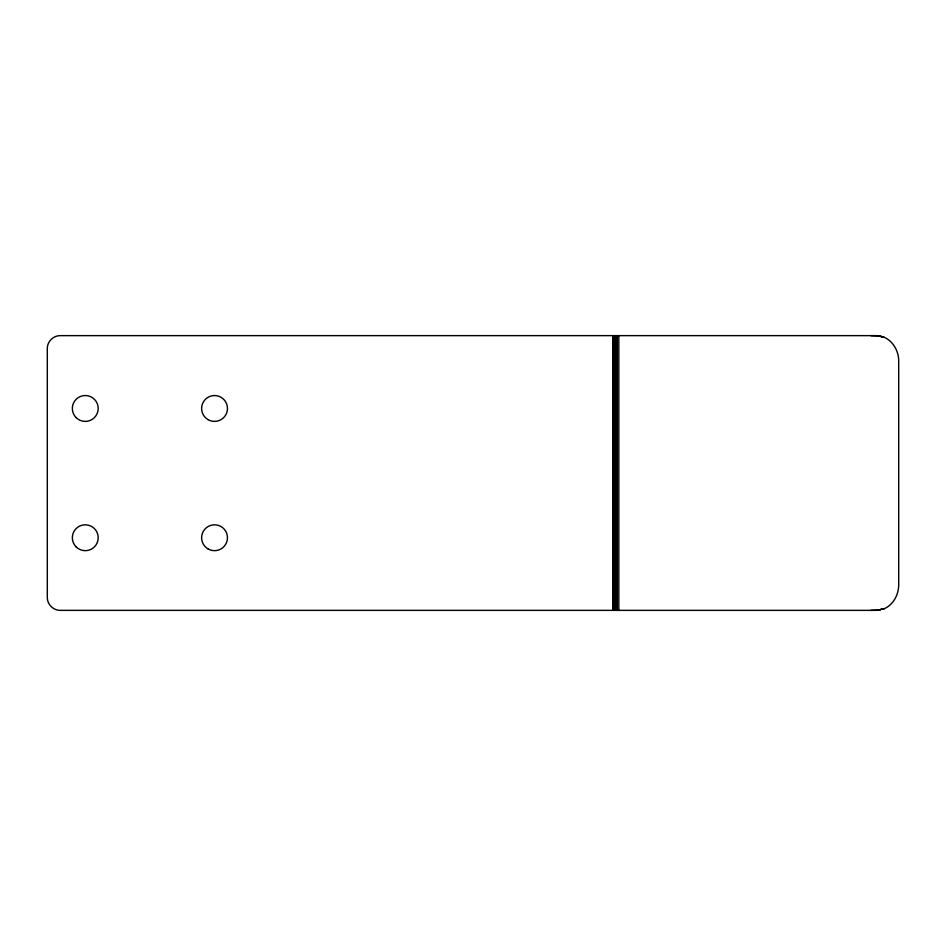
<?xml version="1.0" encoding="UTF-8"?>
<svg xmlns="http://www.w3.org/2000/svg" width="946" height="946" viewBox="0 0 946 946"><rect width="100%" height="100%" fill="white"/><g stroke="black" fill="none" stroke-linecap="round" stroke-linejoin="round"><path stroke-width="1.42" d="M884.084 608.81C893.391 604.778 898.712 594.573 898.7 584.699L898.7 361.301C898.996 348.897 889.654 335.7 876.481 335.641L60.13 335.641C53.26 335.605 47.253 341.612 47.3 348.471L47.3 597.529C47.253 604.388 53.26 610.395 60.13 610.359L876.481 610.359L884.084 608.81L881.258 608.81M870.828 610.359L880.348 609.969M880.348 336.031L870.828 335.641M881.258 337.19L884.084 337.19M618.814 335.641L618.814 610.359M617.147 335.641L617.17 610.359M616.946 335.641L616.981 610.359M616.757 335.641L616.78 610.359M616.544 335.641L616.567 610.359M616.331 335.641L616.343 610.359M616.083 335.641L616.106 610.359M615.822 335.641L615.834 610.359M615.527 335.641L615.539 610.359M615.196 335.641L615.207 610.359M614.829 335.641L614.841 610.359M614.427 335.641L614.427 610.359M613.966 335.641L613.966 610.359M613.446 335.641L613.446 610.359M612.878 335.641L612.878 610.359M76.129 546.883A12.925 12.925 0 0 0 97.757 541.088A12.925 12.925 0 0 0 81.924 525.255A12.925 12.925 0 0 0 76.129 546.883M208.073 548.928A12.925 12.925 0 0 0 227.466 537.742A12.925 12.925 0 0 0 208.073 526.544A12.925 12.925 0 0 0 208.073 548.928M208.073 419.657A12.925 12.925 0 0 0 227.466 408.459A12.925 12.925 0 0 0 208.073 397.273A12.925 12.925 0 0 0 208.073 419.657M76.129 417.6A12.925 12.925 0 0 0 97.757 411.806A12.925 12.925 0 0 0 81.924 395.972A12.925 12.925 0 0 0 76.129 417.6"/></g></svg>
